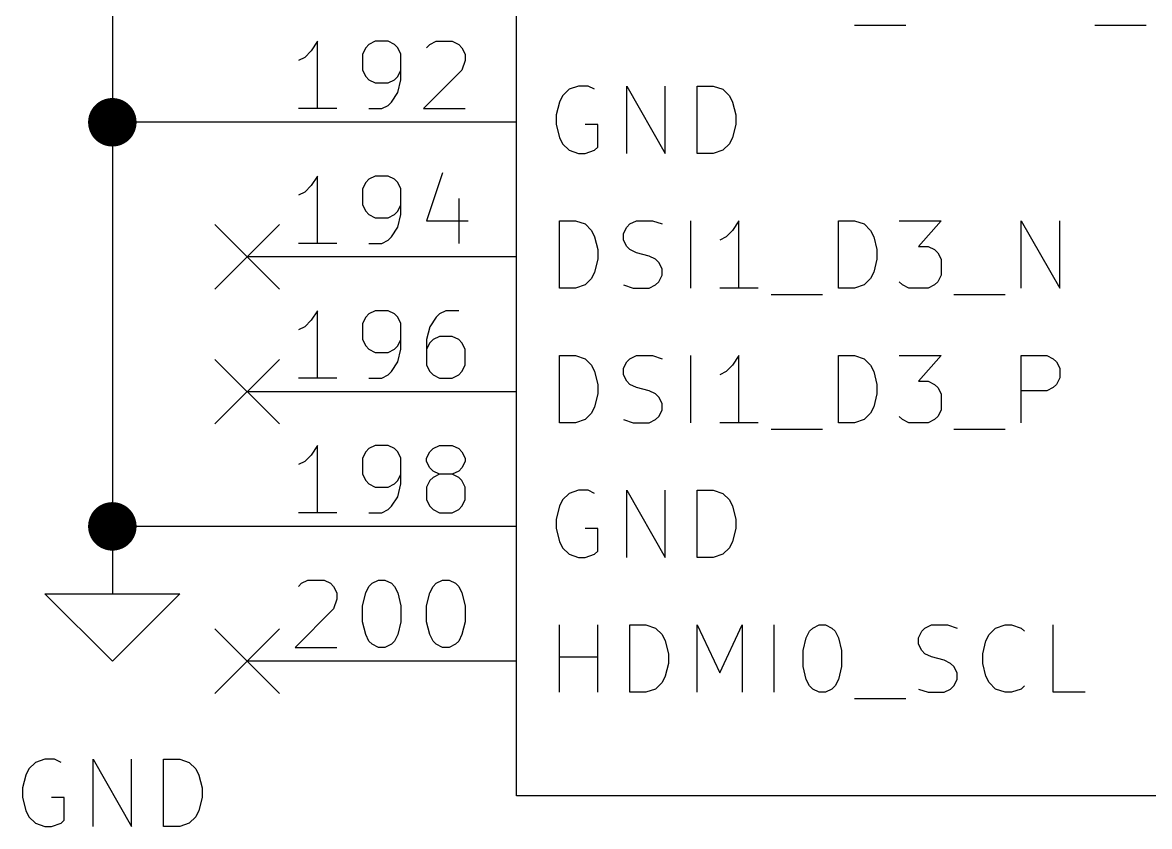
# Model space of a CAD drawing. Extents: x 0.4 to 11.3, y -7.9 to -0.4.
# Drawn here: x 3.333 to 4.17, y -6.573 to -5.976 of the extents above; entities that cross this region are included whole.
import ezdxf

# ---------------------------------------------------------------- set-up
doc = ezdxf.new("R2010")
doc.units = 0
doc.header["$MEASUREMENT"] = 0
for name, color, linetype in [('BLUE2', 5, 'CONTINUOUS'), ('CYAN2', 4, 'CONTINUOUS'), ('GREEN3', 91, 'CONTINUOUS'), ('RED2', 1, 'CONTINUOUS'), ('RED3', 11, 'CONTINUOUS')]:
    doc.layers.add(name, color=color, linetype=linetype)

msp = doc.modelspace()

# ---------------------------------------------------------------- linework, layer by layer
at = {"layer": 'BLUE2', "linetype": 'CONTINUOUS'}
for p, q in [((3.476, -6.126), (3.524, -6.174)), ((3.524, -6.126), (3.476, -6.174)), ((3.476, -6.226), (3.524, -6.274)), ((3.524, -6.226), (3.476, -6.274)), ((3.476, -6.426), (3.524, -6.474)), ((3.524, -6.426), (3.476, -6.474))]:
    msp.add_line(p, q, dxfattribs=at)
at = {"layer": 'CYAN2', "linetype": 'CONTINUOUS'}
for p, q in [((3.95095, -5.97789), (3.98905, -5.97789)), ((4.12952, -5.97789), (4.16762, -5.97789)), ((3.74619, -6.02313), (3.73905, -6.02551)), ((3.75333, -6.02313), (3.74619, -6.02313)), ((3.75809, -6.02551), (3.75333, -6.02313)), ((3.7819, -6.07313), (3.7819, -6.02313)), ((3.7819, -6.02313), (3.81047, -6.07313)), ((3.81047, -6.07313), (3.81047, -6.02313)), ((3.83428, -6.07313), (3.83428, -6.02313)), ((3.83428, -6.02313), (3.84619, -6.02313)), ((3.84619, -6.02313), (3.85333, -6.02551)), ((3.73428, -6.03028), (3.7319, -6.03504)), ((3.73905, -6.02551), (3.73428, -6.03028)), ((3.85333, -6.02551), (3.85809, -6.03028)), ((3.85809, -6.03028), (3.86048, -6.03504)), ((3.7319, -6.03504), (3.72952, -6.04456)), ((3.86048, -6.03504), (3.86285, -6.04456)), ((3.72952, -6.04456), (3.72952, -6.0517)), ((3.86285, -6.04456), (3.86285, -6.0517)), ((3.72952, -6.0517), (3.7319, -6.06122)), ((3.76047, -6.0517), (3.75095, -6.0517)), ((3.76047, -6.06837), (3.76047, -6.0517)), ((3.86285, -6.0517), (3.86048, -6.06122)), ((3.7319, -6.06122), (3.73428, -6.06599)), ((3.86048, -6.06122), (3.85809, -6.06599)), ((3.73428, -6.06599), (3.73905, -6.07075)), ((3.73905, -6.07075), (3.74619, -6.07313)), ((3.74619, -6.07313), (3.75095, -6.07313)), ((3.75095, -6.07313), (3.75809, -6.07075)), ((3.75809, -6.07075), (3.76047, -6.06837)), ((3.84619, -6.07313), (3.83428, -6.07313)), ((3.85333, -6.07075), (3.84619, -6.07313)), ((3.85809, -6.06599), (3.85333, -6.07075)), ((3.7319, -6.17313), (3.7319, -6.12313)), ((3.7319, -6.12313), (3.74381, -6.12313)), ((3.74381, -6.12313), (3.75095, -6.12551)), ((3.78428, -6.12551), (3.78905, -6.12313)), ((3.78905, -6.12313), (3.80095, -6.12313)), ((3.80095, -6.12313), (3.80809, -6.12551)), ((3.82952, -6.17313), (3.82952, -6.12313)), ((3.86524, -6.12313), (3.86048, -6.13028)), ((3.86524, -6.17313), (3.86524, -6.12313)), ((3.93904, -6.17313), (3.93904, -6.12313)), ((3.93904, -6.12313), (3.95095, -6.12313)), ((3.95095, -6.12313), (3.95809, -6.12551)), ((3.98428, -6.12313), (4.01524, -6.12313)), ((4.01524, -6.12313), (3.99857, -6.14218)), ((4.07476, -6.17313), (4.07476, -6.12313)), ((4.07476, -6.12313), (4.10333, -6.17313)), ((4.10333, -6.17313), (4.10333, -6.12313)), ((3.75095, -6.12551), (3.75571, -6.13028)), ((3.75571, -6.13028), (3.75809, -6.13504)), ((3.77952, -6.13265), (3.7819, -6.12789)), ((3.77952, -6.13742), (3.77952, -6.13265)), ((3.7819, -6.12789), (3.78428, -6.12551)), ((3.86048, -6.13028), (3.85571, -6.13504)), ((3.95809, -6.12551), (3.96285, -6.13028)), ((3.96285, -6.13028), (3.96524, -6.13504)), ((3.75809, -6.13504), (3.76047, -6.14456)), ((3.7819, -6.14218), (3.77952, -6.13742)), ((3.85571, -6.13504), (3.85095, -6.13742)), ((3.96524, -6.13504), (3.96761, -6.14456)), ((3.76047, -6.14456), (3.76047, -6.1517)), ((3.78428, -6.14456), (3.7819, -6.14218)), ((3.78905, -6.14694), (3.78428, -6.14456)), ((3.79857, -6.14932), (3.78905, -6.14694)), ((3.80333, -6.1517), (3.79857, -6.14932)), ((3.96761, -6.14456), (3.96761, -6.1517)), ((3.99857, -6.14218), (4.00571, -6.14218)), ((4.00571, -6.14218), (4.01047, -6.14456)), ((4.01047, -6.14456), (4.01285, -6.14694)), ((4.01285, -6.14694), (4.01524, -6.1517)), ((3.76047, -6.1517), (3.75809, -6.16122)), ((3.80571, -6.15408), (3.80333, -6.1517)), ((3.80809, -6.15885), (3.80571, -6.15408)), ((3.96761, -6.1517), (3.96524, -6.16122)), ((4.01524, -6.1517), (4.01524, -6.16361)), ((3.75571, -6.16599), (3.75095, -6.17075)), ((3.75809, -6.16122), (3.75571, -6.16599)), ((3.80571, -6.16837), (3.80809, -6.16361)), ((3.80809, -6.16361), (3.80809, -6.15885)), ((3.96285, -6.16599), (3.95809, -6.17075)), ((3.96524, -6.16122), (3.96285, -6.16599)), ((4.01524, -6.16361), (4.01285, -6.16837)), ((3.74381, -6.17313), (3.7319, -6.17313)), ((3.75095, -6.17075), (3.74381, -6.17313)), ((3.77952, -6.17075), (3.78667, -6.17313)), ((3.78667, -6.17313), (3.79857, -6.17313)), ((3.79857, -6.17313), (3.80333, -6.17075)), ((3.80333, -6.17075), (3.80571, -6.16837)), ((3.87952, -6.17313), (3.85095, -6.17313)), ((3.95095, -6.17313), (3.93904, -6.17313)), ((3.95809, -6.17075), (3.95095, -6.17313)), ((3.98667, -6.17075), (3.98428, -6.16837)), ((3.99143, -6.17313), (3.98667, -6.17075)), ((4.00571, -6.17313), (3.99143, -6.17313)), ((4.01047, -6.17075), (4.00571, -6.17313)), ((4.01285, -6.16837), (4.01047, -6.17075)), ((3.88905, -6.17789), (3.92714, -6.17789)), ((4.02476, -6.17789), (4.06285, -6.17789)), ((3.7319, -6.27313), (3.7319, -6.22313)), ((3.7319, -6.22313), (3.74381, -6.22313)), ((3.74381, -6.22313), (3.75095, -6.22551)), ((3.78428, -6.22551), (3.78905, -6.22313)), ((3.78905, -6.22313), (3.80095, -6.22313)), ((3.80095, -6.22313), (3.80809, -6.22551)), ((3.82952, -6.27313), (3.82952, -6.22313)), ((3.86524, -6.22313), (3.86048, -6.23028)), ((3.86524, -6.27313), (3.86524, -6.22313)), ((3.93904, -6.27313), (3.93904, -6.22313)), ((3.93904, -6.22313), (3.95095, -6.22313)), ((3.95095, -6.22313), (3.95809, -6.22551)), ((3.98428, -6.22313), (4.01524, -6.22313)), ((4.01524, -6.22313), (3.99857, -6.24218)), ((4.07476, -6.27313), (4.07476, -6.22313)), ((4.07476, -6.22313), (4.0938, -6.22313)), ((4.0938, -6.22313), (4.09857, -6.22551)), ((3.75095, -6.22551), (3.75571, -6.23028)), ((3.75571, -6.23028), (3.75809, -6.23504)), ((3.77952, -6.23265), (3.7819, -6.22789)), ((3.77952, -6.23742), (3.77952, -6.23265)), ((3.7819, -6.22789), (3.78428, -6.22551)), ((3.86048, -6.23028), (3.85571, -6.23504)), ((3.95809, -6.22551), (3.96285, -6.23028)), ((3.96285, -6.23028), (3.96524, -6.23504)), ((4.09857, -6.22551), (4.10095, -6.22789)), ((4.10095, -6.22789), (4.10333, -6.23265)), ((4.10333, -6.23265), (4.10333, -6.2398)), ((3.75809, -6.23504), (3.76047, -6.24456)), ((3.7819, -6.24218), (3.77952, -6.23742)), ((3.85571, -6.23504), (3.85095, -6.23742)), ((3.96524, -6.23504), (3.96761, -6.24456)), ((4.10333, -6.2398), (4.10095, -6.24456)), ((3.76047, -6.24456), (3.76047, -6.2517)), ((3.78428, -6.24456), (3.7819, -6.24218)), ((3.78905, -6.24694), (3.78428, -6.24456)), ((3.79857, -6.24932), (3.78905, -6.24694)), ((3.80333, -6.2517), (3.79857, -6.24932)), ((3.96761, -6.24456), (3.96761, -6.2517)), ((3.99857, -6.24218), (4.00571, -6.24218)), ((4.00571, -6.24218), (4.01047, -6.24456)), ((4.01047, -6.24456), (4.01285, -6.24694)), ((4.01285, -6.24694), (4.01524, -6.2517)), ((4.0938, -6.24932), (4.07476, -6.24932)), ((4.09857, -6.24694), (4.0938, -6.24932)), ((4.10095, -6.24456), (4.09857, -6.24694)), ((3.76047, -6.2517), (3.75809, -6.26122)), ((3.80571, -6.25408), (3.80333, -6.2517)), ((3.80809, -6.25885), (3.80571, -6.25408)), ((3.96761, -6.2517), (3.96524, -6.26122)), ((4.01524, -6.2517), (4.01524, -6.26361)), ((3.75571, -6.26599), (3.75095, -6.27075)), ((3.75809, -6.26122), (3.75571, -6.26599)), ((3.80571, -6.26837), (3.80809, -6.26361)), ((3.80809, -6.26361), (3.80809, -6.25885)), ((3.96285, -6.26599), (3.95809, -6.27075)), ((3.96524, -6.26122), (3.96285, -6.26599)), ((4.01524, -6.26361), (4.01285, -6.26837)), ((3.74381, -6.27313), (3.7319, -6.27313)), ((3.75095, -6.27075), (3.74381, -6.27313)), ((3.77952, -6.27075), (3.78667, -6.27313)), ((3.78667, -6.27313), (3.79857, -6.27313)), ((3.79857, -6.27313), (3.80333, -6.27075)), ((3.80333, -6.27075), (3.80571, -6.26837)), ((3.87952, -6.27313), (3.85095, -6.27313)), ((3.95095, -6.27313), (3.93904, -6.27313)), ((3.95809, -6.27075), (3.95095, -6.27313)), ((3.98667, -6.27075), (3.98428, -6.26837)), ((3.99143, -6.27313), (3.98667, -6.27075)), ((4.00571, -6.27313), (3.99143, -6.27313)), ((4.01047, -6.27075), (4.00571, -6.27313)), ((4.01285, -6.26837), (4.01047, -6.27075)), ((3.88905, -6.27789), (3.92714, -6.27789)), ((4.02476, -6.27789), (4.06285, -6.27789)), ((3.74619, -6.32313), (3.73905, -6.32551)), ((3.75333, -6.32313), (3.74619, -6.32313)), ((3.75809, -6.32551), (3.75333, -6.32313)), ((3.7819, -6.37313), (3.7819, -6.32313)), ((3.7819, -6.32313), (3.81047, -6.37313)), ((3.81047, -6.37313), (3.81047, -6.32313)), ((3.83428, -6.37313), (3.83428, -6.32313)), ((3.83428, -6.32313), (3.84619, -6.32313)), ((3.84619, -6.32313), (3.85333, -6.32551)), ((3.73428, -6.33028), (3.7319, -6.33504)), ((3.73905, -6.32551), (3.73428, -6.33028)), ((3.85333, -6.32551), (3.85809, -6.33028)), ((3.85809, -6.33028), (3.86048, -6.33504)), ((3.7319, -6.33504), (3.72952, -6.34456)), ((3.86048, -6.33504), (3.86285, -6.34456)), ((3.72952, -6.34456), (3.72952, -6.3517)), ((3.86285, -6.34456), (3.86285, -6.3517)), ((3.72952, -6.3517), (3.7319, -6.36122)), ((3.76047, -6.3517), (3.75095, -6.3517)), ((3.76047, -6.36837), (3.76047, -6.3517)), ((3.86285, -6.3517), (3.86048, -6.36122)), ((3.7319, -6.36122), (3.73428, -6.36599)), ((3.73428, -6.36599), (3.73905, -6.37075)), ((3.85809, -6.36599), (3.85333, -6.37075)), ((3.86048, -6.36122), (3.85809, -6.36599)), ((3.73905, -6.37075), (3.74619, -6.37313)), ((3.74619, -6.37313), (3.75095, -6.37313)), ((3.75095, -6.37313), (3.75809, -6.37075)), ((3.75809, -6.37075), (3.76047, -6.36837)), ((3.84619, -6.37313), (3.83428, -6.37313)), ((3.85333, -6.37075), (3.84619, -6.37313)), ((3.7319, -6.47313), (3.7319, -6.42313)), ((3.76047, -6.47313), (3.76047, -6.42313)), ((3.78428, -6.47313), (3.78428, -6.42313)), ((3.78428, -6.42313), (3.79619, -6.42313)), ((3.79619, -6.42313), (3.80333, -6.42551)), ((3.80333, -6.42551), (3.80809, -6.43028)), ((3.83428, -6.47313), (3.83428, -6.42313)), ((3.83428, -6.42313), (3.85095, -6.45885)), ((3.85095, -6.45885), (3.86762, -6.42313)), ((3.86762, -6.42313), (3.86762, -6.47313)), ((3.89143, -6.47313), (3.89143, -6.42313)), ((3.91762, -6.42789), (3.92, -6.42551)), ((3.92, -6.42551), (3.92476, -6.42313)), ((3.92476, -6.42313), (3.92952, -6.42313)), ((3.92952, -6.42313), (3.93428, -6.42551)), ((3.93428, -6.42551), (3.93667, -6.42789)), ((4.00095, -6.42789), (4.00333, -6.42551)), ((4.00333, -6.42551), (4.00809, -6.42313)), ((4.00809, -6.42313), (4.02, -6.42313)), ((4.02, -6.42313), (4.02714, -6.42551)), ((4.05095, -6.43028), (4.05571, -6.42551)), ((4.05571, -6.42551), (4.06285, -6.42313)), ((4.06285, -6.42313), (4.06761, -6.42313)), ((4.06761, -6.42313), (4.07476, -6.42551)), ((4.07476, -6.42551), (4.07714, -6.42789)), ((4.09857, -6.47313), (4.09857, -6.42313)), ((3.80809, -6.43028), (3.81048, -6.43504)), ((3.91286, -6.44218), (3.91524, -6.43265)), ((3.91524, -6.43265), (3.91762, -6.42789)), ((3.93667, -6.42789), (3.93905, -6.43265)), ((3.93905, -6.43265), (3.94143, -6.44218)), ((3.99857, -6.43265), (4.00095, -6.42789)), ((3.99857, -6.43742), (3.99857, -6.43265)), ((4.04857, -6.43504), (4.05095, -6.43028)), ((3.81048, -6.43504), (3.81285, -6.44456)), ((3.91286, -6.45408), (3.91286, -6.44218)), ((3.94143, -6.44218), (3.94143, -6.45408)), ((4.00095, -6.44218), (3.99857, -6.43742)), ((4.00333, -6.44456), (4.00095, -6.44218)), ((4.04619, -6.44456), (4.04857, -6.43504)), ((3.7319, -6.44694), (3.76047, -6.44694)), ((3.81285, -6.44456), (3.81285, -6.4517)), ((4.00809, -6.44694), (4.00333, -6.44456)), ((4.01762, -6.44932), (4.00809, -6.44694)), ((4.02238, -6.4517), (4.01762, -6.44932)), ((4.04619, -6.4517), (4.04619, -6.44456)), ((3.81285, -6.4517), (3.81048, -6.46122)), ((3.91524, -6.46361), (3.91286, -6.45408)), ((3.94143, -6.45408), (3.93905, -6.46361)), ((4.02476, -6.45408), (4.02238, -6.4517)), ((4.02714, -6.45885), (4.02476, -6.45408)), ((4.02714, -6.46361), (4.02714, -6.45885)), ((4.04857, -6.46122), (4.04619, -6.4517)), ((3.80809, -6.46599), (3.80333, -6.47075)), ((3.81048, -6.46122), (3.80809, -6.46599)), ((3.91762, -6.46837), (3.91524, -6.46361)), ((3.93905, -6.46361), (3.93667, -6.46837)), ((4.02476, -6.46837), (4.02714, -6.46361)), ((4.05095, -6.46599), (4.04857, -6.46122)), ((4.05571, -6.47075), (4.05095, -6.46599)), ((3.79619, -6.47313), (3.78428, -6.47313)), ((3.80333, -6.47075), (3.79619, -6.47313)), ((3.92, -6.47075), (3.91762, -6.46837)), ((3.92476, -6.47313), (3.92, -6.47075)), ((3.92952, -6.47313), (3.92476, -6.47313)), ((3.93428, -6.47075), (3.92952, -6.47313)), ((3.93667, -6.46837), (3.93428, -6.47075)), ((3.99857, -6.47075), (4.00571, -6.47313)), ((4.00571, -6.47313), (4.01762, -6.47313)), ((4.01762, -6.47313), (4.02238, -6.47075)), ((4.02238, -6.47075), (4.02476, -6.46837)), ((4.06285, -6.47313), (4.05571, -6.47075)), ((4.06761, -6.47313), (4.06285, -6.47313)), ((4.07476, -6.47075), (4.06761, -6.47313)), ((4.07714, -6.46837), (4.07476, -6.47075)), ((4.12238, -6.47313), (4.09857, -6.47313)), ((3.95095, -6.47789), (3.98905, -6.47789)), ((3.34286, -6.52519), (3.33809, -6.52995)), ((3.35, -6.5228), (3.34286, -6.52519)), ((3.35714, -6.5228), (3.35, -6.5228)), ((3.36191, -6.52519), (3.35714, -6.5228)), ((3.38571, -6.5728), (3.38571, -6.5228)), ((3.38571, -6.5228), (3.41428, -6.5728)), ((3.41428, -6.5728), (3.41428, -6.5228)), ((3.43809, -6.5728), (3.43809, -6.5228)), ((3.43809, -6.5228), (3.45, -6.5228)), ((3.45, -6.5228), (3.45714, -6.52519)), ((3.45714, -6.52519), (3.46191, -6.52995)), ((3.33809, -6.52995), (3.33571, -6.53471)), ((3.46191, -6.52995), (3.46429, -6.53471)), ((3.33571, -6.53471), (3.33333, -6.54423)), ((3.46429, -6.53471), (3.46667, -6.54423)), ((3.33333, -6.54423), (3.33333, -6.55137)), ((3.46667, -6.54423), (3.46667, -6.55137)), ((3.33333, -6.55137), (3.33571, -6.5609)), ((3.36428, -6.55137), (3.35476, -6.55137)), ((3.36428, -6.56804), (3.36428, -6.55137)), ((3.46667, -6.55137), (3.46429, -6.5609)), ((3.33571, -6.5609), (3.33809, -6.56566)), ((3.33809, -6.56566), (3.34286, -6.57043)), ((3.46191, -6.56566), (3.45714, -6.57043)), ((3.46429, -6.5609), (3.46191, -6.56566)), ((3.34286, -6.57043), (3.35, -6.5728)), ((3.35, -6.5728), (3.35476, -6.5728)), ((3.35476, -6.5728), (3.36191, -6.57043)), ((3.36191, -6.57043), (3.36428, -6.56804)), ((3.45, -6.5728), (3.43809, -6.5728)), ((3.45714, -6.57043), (3.45, -6.5728))]:
    msp.add_line(p, q, dxfattribs=at)
at = {"layer": 'GREEN3', "linetype": 'CONTINUOUS'}
for p, q in [((3.4, -5.75), (3.4, -6.05)), ((3.4, -6.05), (3.4, -6.35)), ((3.5, -6.05), (3.4, -6.05)), ((3.5, -6.35), (3.4, -6.35))]:
    msp.add_line(p, q, dxfattribs=at)
at = {"layer": 'GREEN3', "const_width": 0.018}
for points in [[(3.391, -6.05, 1), (3.409, -6.05, 1)], [(3.391, -6.35, 1), (3.409, -6.35, 1)]]:
    msp.add_lwpolyline(points, format="xyb", close=True, dxfattribs=at)
at = {"layer": 'RED2', "linetype": 'CONTINUOUS'}
for p, q in [((3.7, -6.55), (3.7, -1.45)), ((3.7, -6.05), (3.5, -6.05)), ((3.7, -6.15), (3.5, -6.15)), ((3.7, -6.25), (3.5, -6.25)), ((3.4, -6.35), (3.4, -6.4)), ((3.7, -6.35), (3.5, -6.35)), ((3.4, -6.45), (3.35, -6.4)), ((3.35, -6.4), (3.4, -6.4)), ((3.4, -6.4), (3.45, -6.4)), ((3.45, -6.4), (3.4, -6.45)), ((3.7, -6.45), (3.5, -6.45)), ((5.7, -6.55), (3.7, -6.55))]:
    msp.add_line(p, q, dxfattribs=at)
at = {"layer": 'RED3', "linetype": 'CONTINUOUS'}
for p, q in [((3.55238, -5.98988), (3.54762, -5.99702)), ((3.55238, -6.03988), (3.55238, -5.98988)), ((3.59524, -5.98988), (3.59048, -5.99226)), ((3.60476, -5.98988), (3.59524, -5.98988)), ((3.60952, -5.99226), (3.60476, -5.98988)), ((3.63571, -5.99226), (3.64048, -5.98988)), ((3.64048, -5.98988), (3.65238, -5.98988)), ((3.65238, -5.98988), (3.65714, -5.99226)), ((3.54762, -5.99702), (3.54286, -6.00178)), ((3.58809, -5.99464), (3.58572, -5.9994)), ((3.59048, -5.99226), (3.58809, -5.99464)), ((3.61191, -5.99464), (3.60952, -5.99226)), ((3.61429, -5.9994), (3.61191, -5.99464)), ((3.63333, -5.99464), (3.63571, -5.99226)), ((3.65714, -5.99226), (3.65952, -5.99464)), ((3.65952, -5.99464), (3.66191, -5.9994)), ((3.54286, -6.00178), (3.5381, -6.00417)), ((3.58572, -5.9994), (3.58572, -6.01131)), ((3.61429, -6.01845), (3.61429, -5.9994)), ((3.66191, -6.00417), (3.65952, -6.01131)), ((3.66191, -5.9994), (3.66191, -6.00417)), ((3.58572, -6.01131), (3.58809, -6.01607)), ((3.61191, -6.01607), (3.61429, -6.01131)), ((3.65952, -6.01131), (3.63095, -6.03988)), ((3.58809, -6.01607), (3.59048, -6.01845)), ((3.59048, -6.01845), (3.59524, -6.02083)), ((3.59524, -6.02083), (3.60476, -6.02083)), ((3.60476, -6.02083), (3.60952, -6.01845)), ((3.60952, -6.01845), (3.61191, -6.01607)), ((3.61191, -6.02797), (3.61429, -6.01845)), ((3.60714, -6.03512), (3.61191, -6.02797)), ((3.56667, -6.03988), (3.5381, -6.03988)), ((3.59048, -6.03988), (3.6, -6.03988)), ((3.6, -6.03988), (3.60476, -6.0375)), ((3.60476, -6.0375), (3.60714, -6.03512)), ((3.63095, -6.03988), (3.66191, -6.03988)), ((3.55238, -6.08988), (3.54762, -6.09702)), ((3.55238, -6.13988), (3.55238, -6.08988)), ((3.59524, -6.08988), (3.59048, -6.09226)), ((3.60476, -6.08988), (3.59524, -6.08988)), ((3.60952, -6.09226), (3.60476, -6.08988)), ((3.64524, -6.0875), (3.63333, -6.12321)), ((3.54762, -6.09702), (3.54286, -6.10178)), ((3.58809, -6.09464), (3.58572, -6.0994)), ((3.59048, -6.09226), (3.58809, -6.09464)), ((3.61191, -6.09464), (3.60952, -6.09226)), ((3.61429, -6.0994), (3.61191, -6.09464)), ((3.54286, -6.10178), (3.5381, -6.10417)), ((3.58572, -6.0994), (3.58572, -6.11131)), ((3.61429, -6.11845), (3.61429, -6.0994)), ((3.65714, -6.10655), (3.65714, -6.13988)), ((3.58572, -6.11131), (3.58809, -6.11607)), ((3.61191, -6.11607), (3.61429, -6.11131)), ((3.58809, -6.11607), (3.59048, -6.11845)), ((3.59048, -6.11845), (3.59524, -6.12083)), ((3.59524, -6.12083), (3.60476, -6.12083)), ((3.60476, -6.12083), (3.60952, -6.11845)), ((3.60952, -6.11845), (3.61191, -6.11607)), ((3.61191, -6.12797), (3.61429, -6.11845)), ((3.63333, -6.12321), (3.66428, -6.12321)), ((3.60714, -6.13512), (3.61191, -6.12797)), ((3.56667, -6.13988), (3.5381, -6.13988)), ((3.59048, -6.13988), (3.6, -6.13988)), ((3.6, -6.13988), (3.60476, -6.1375)), ((3.60476, -6.1375), (3.60714, -6.13512)), ((3.55238, -6.18988), (3.54762, -6.19702)), ((3.55238, -6.23988), (3.55238, -6.18988)), ((3.59524, -6.18988), (3.59048, -6.19226)), ((3.60476, -6.18988), (3.59524, -6.18988)), ((3.60952, -6.19226), (3.60476, -6.18988)), ((3.64762, -6.18988), (3.64286, -6.19226)), ((3.65714, -6.18988), (3.64762, -6.18988)), ((3.54762, -6.19702), (3.54286, -6.20178)), ((3.58809, -6.19464), (3.58572, -6.1994)), ((3.58572, -6.1994), (3.58572, -6.21131)), ((3.59048, -6.19226), (3.58809, -6.19464)), ((3.61191, -6.19464), (3.60952, -6.19226)), ((3.61429, -6.1994), (3.61191, -6.19464)), ((3.61429, -6.21845), (3.61429, -6.1994)), ((3.64048, -6.19464), (3.63571, -6.20178)), ((3.64286, -6.19226), (3.64048, -6.19464)), ((3.54286, -6.20178), (3.5381, -6.20417)), ((3.63571, -6.20178), (3.63333, -6.21131)), ((3.58572, -6.21131), (3.58809, -6.21607)), ((3.58809, -6.21607), (3.59048, -6.21845)), ((3.60952, -6.21845), (3.61191, -6.21607)), ((3.61191, -6.21607), (3.61429, -6.21131)), ((3.63333, -6.21131), (3.63333, -6.23035)), ((3.63571, -6.21369), (3.63333, -6.21845)), ((3.63809, -6.21131), (3.63571, -6.21369)), ((3.64286, -6.20893), (3.63809, -6.21131)), ((3.65238, -6.20893), (3.64286, -6.20893)), ((3.65714, -6.21131), (3.65238, -6.20893)), ((3.65952, -6.21369), (3.65714, -6.21131)), ((3.66191, -6.21845), (3.65952, -6.21369)), ((3.59048, -6.21845), (3.59524, -6.22083)), ((3.59524, -6.22083), (3.60476, -6.22083)), ((3.60476, -6.22083), (3.60952, -6.21845)), ((3.61191, -6.22797), (3.61429, -6.21845)), ((3.66191, -6.23035), (3.66191, -6.21845)), ((3.60714, -6.23512), (3.61191, -6.22797)), ((3.63333, -6.23035), (3.63571, -6.23512)), ((3.65952, -6.23512), (3.66191, -6.23035)), ((3.56667, -6.23988), (3.5381, -6.23988)), ((3.59048, -6.23988), (3.6, -6.23988)), ((3.6, -6.23988), (3.60476, -6.2375)), ((3.60476, -6.2375), (3.60714, -6.23512)), ((3.63571, -6.23512), (3.63809, -6.2375)), ((3.63809, -6.2375), (3.64286, -6.23988)), ((3.64286, -6.23988), (3.65238, -6.23988)), ((3.65238, -6.23988), (3.65714, -6.2375)), ((3.65714, -6.2375), (3.65952, -6.23512)), ((3.55238, -6.28988), (3.54762, -6.29702)), ((3.55238, -6.33988), (3.55238, -6.28988)), ((3.59524, -6.28988), (3.59048, -6.29226)), ((3.60476, -6.28988), (3.59524, -6.28988)), ((3.60952, -6.29226), (3.60476, -6.28988)), ((3.63809, -6.29226), (3.64286, -6.28988)), ((3.64286, -6.28988), (3.65238, -6.28988)), ((3.65238, -6.28988), (3.65714, -6.29226)), ((3.54762, -6.29702), (3.54286, -6.30178)), ((3.58809, -6.29464), (3.58572, -6.2994)), ((3.58572, -6.2994), (3.58572, -6.31131)), ((3.59048, -6.29226), (3.58809, -6.29464)), ((3.61191, -6.29464), (3.60952, -6.29226)), ((3.61429, -6.2994), (3.61191, -6.29464)), ((3.61429, -6.31845), (3.61429, -6.2994)), ((3.63333, -6.2994), (3.63571, -6.29464)), ((3.63333, -6.30178), (3.63333, -6.2994)), ((3.63571, -6.29464), (3.63809, -6.29226)), ((3.65714, -6.29226), (3.65952, -6.29464)), ((3.65952, -6.29464), (3.66191, -6.2994)), ((3.66191, -6.2994), (3.66191, -6.30178)), ((3.54286, -6.30178), (3.5381, -6.30417)), ((3.63571, -6.30655), (3.63333, -6.30178)), ((3.63809, -6.30893), (3.63571, -6.30655)), ((3.65952, -6.30655), (3.65714, -6.30893)), ((3.66191, -6.30178), (3.65952, -6.30655)), ((3.58572, -6.31131), (3.58809, -6.31607)), ((3.58809, -6.31607), (3.59048, -6.31845)), ((3.60952, -6.31845), (3.61191, -6.31607)), ((3.61191, -6.31607), (3.61429, -6.31131)), ((3.63571, -6.31607), (3.63333, -6.32083)), ((3.63809, -6.31369), (3.63571, -6.31607)), ((3.64286, -6.31131), (3.63809, -6.30893)), ((3.64286, -6.31131), (3.63809, -6.31369)), ((3.65238, -6.31131), (3.64286, -6.31131)), ((3.65714, -6.30893), (3.65238, -6.31131)), ((3.65714, -6.31369), (3.65238, -6.31131)), ((3.65952, -6.31607), (3.65714, -6.31369)), ((3.66191, -6.32083), (3.65952, -6.31607)), ((3.59048, -6.31845), (3.59524, -6.32083)), ((3.59524, -6.32083), (3.60476, -6.32083)), ((3.60476, -6.32083), (3.60952, -6.31845)), ((3.61191, -6.32797), (3.61429, -6.31845)), ((3.63333, -6.32083), (3.63333, -6.33035)), ((3.66191, -6.33035), (3.66191, -6.32083)), ((3.60714, -6.33512), (3.61191, -6.32797)), ((3.63333, -6.33035), (3.63571, -6.33512)), ((3.65952, -6.33512), (3.66191, -6.33035)), ((3.56667, -6.33988), (3.5381, -6.33988)), ((3.59048, -6.33988), (3.6, -6.33988)), ((3.6, -6.33988), (3.60476, -6.3375)), ((3.60476, -6.3375), (3.60714, -6.33512)), ((3.63571, -6.33512), (3.63809, -6.3375)), ((3.63809, -6.3375), (3.64286, -6.33988)), ((3.64286, -6.33988), (3.65238, -6.33988)), ((3.65238, -6.33988), (3.65714, -6.3375)), ((3.65714, -6.3375), (3.65952, -6.33512)), ((3.54048, -6.39226), (3.54524, -6.38988)), ((3.54524, -6.38988), (3.55715, -6.38988)), ((3.55715, -6.38988), (3.56191, -6.39226)), ((3.59286, -6.39226), (3.59762, -6.38988)), ((3.59762, -6.38988), (3.60238, -6.38988)), ((3.60238, -6.38988), (3.60714, -6.39226)), ((3.64048, -6.39226), (3.64524, -6.38988)), ((3.64524, -6.38988), (3.65, -6.38988)), ((3.65, -6.38988), (3.65476, -6.39226)), ((3.5381, -6.39464), (3.54048, -6.39226)), ((3.56191, -6.39226), (3.56429, -6.39464)), ((3.56429, -6.39464), (3.56667, -6.3994)), ((3.56667, -6.3994), (3.56667, -6.40417)), ((3.58572, -6.40893), (3.58809, -6.3994)), ((3.58809, -6.3994), (3.59048, -6.39464)), ((3.59048, -6.39464), (3.59286, -6.39226)), ((3.60714, -6.39226), (3.60952, -6.39464)), ((3.60952, -6.39464), (3.61191, -6.3994)), ((3.61191, -6.3994), (3.61429, -6.40893)), ((3.63333, -6.40893), (3.63571, -6.3994)), ((3.63571, -6.3994), (3.63809, -6.39464)), ((3.63809, -6.39464), (3.64048, -6.39226)), ((3.65476, -6.39226), (3.65714, -6.39464)), ((3.65714, -6.39464), (3.65952, -6.3994)), ((3.65952, -6.3994), (3.66191, -6.40893)), ((3.56667, -6.40417), (3.56429, -6.41131)), ((3.56429, -6.41131), (3.53572, -6.43988)), ((3.58572, -6.42083), (3.58572, -6.40893)), ((3.61429, -6.40893), (3.61429, -6.42083)), ((3.63333, -6.42083), (3.63333, -6.40893)), ((3.66191, -6.40893), (3.66191, -6.42083)), ((3.58809, -6.43035), (3.58572, -6.42083)), ((3.61429, -6.42083), (3.61191, -6.43035)), ((3.63571, -6.43035), (3.63333, -6.42083)), ((3.66191, -6.42083), (3.65952, -6.43035)), ((3.59048, -6.43512), (3.58809, -6.43035)), ((3.61191, -6.43035), (3.60952, -6.43512)), ((3.63809, -6.43512), (3.63571, -6.43035)), ((3.65952, -6.43035), (3.65714, -6.43512)), ((3.53572, -6.43988), (3.56667, -6.43988)), ((3.59286, -6.4375), (3.59048, -6.43512)), ((3.59762, -6.43988), (3.59286, -6.4375)), ((3.60238, -6.43988), (3.59762, -6.43988)), ((3.60714, -6.4375), (3.60238, -6.43988)), ((3.60952, -6.43512), (3.60714, -6.4375)), ((3.64048, -6.4375), (3.63809, -6.43512)), ((3.64524, -6.43988), (3.64048, -6.4375)), ((3.65, -6.43988), (3.64524, -6.43988)), ((3.65476, -6.4375), (3.65, -6.43988)), ((3.65714, -6.43512), (3.65476, -6.4375))]:
    msp.add_line(p, q, dxfattribs=at)

doc.saveas('drawing.dxf')
